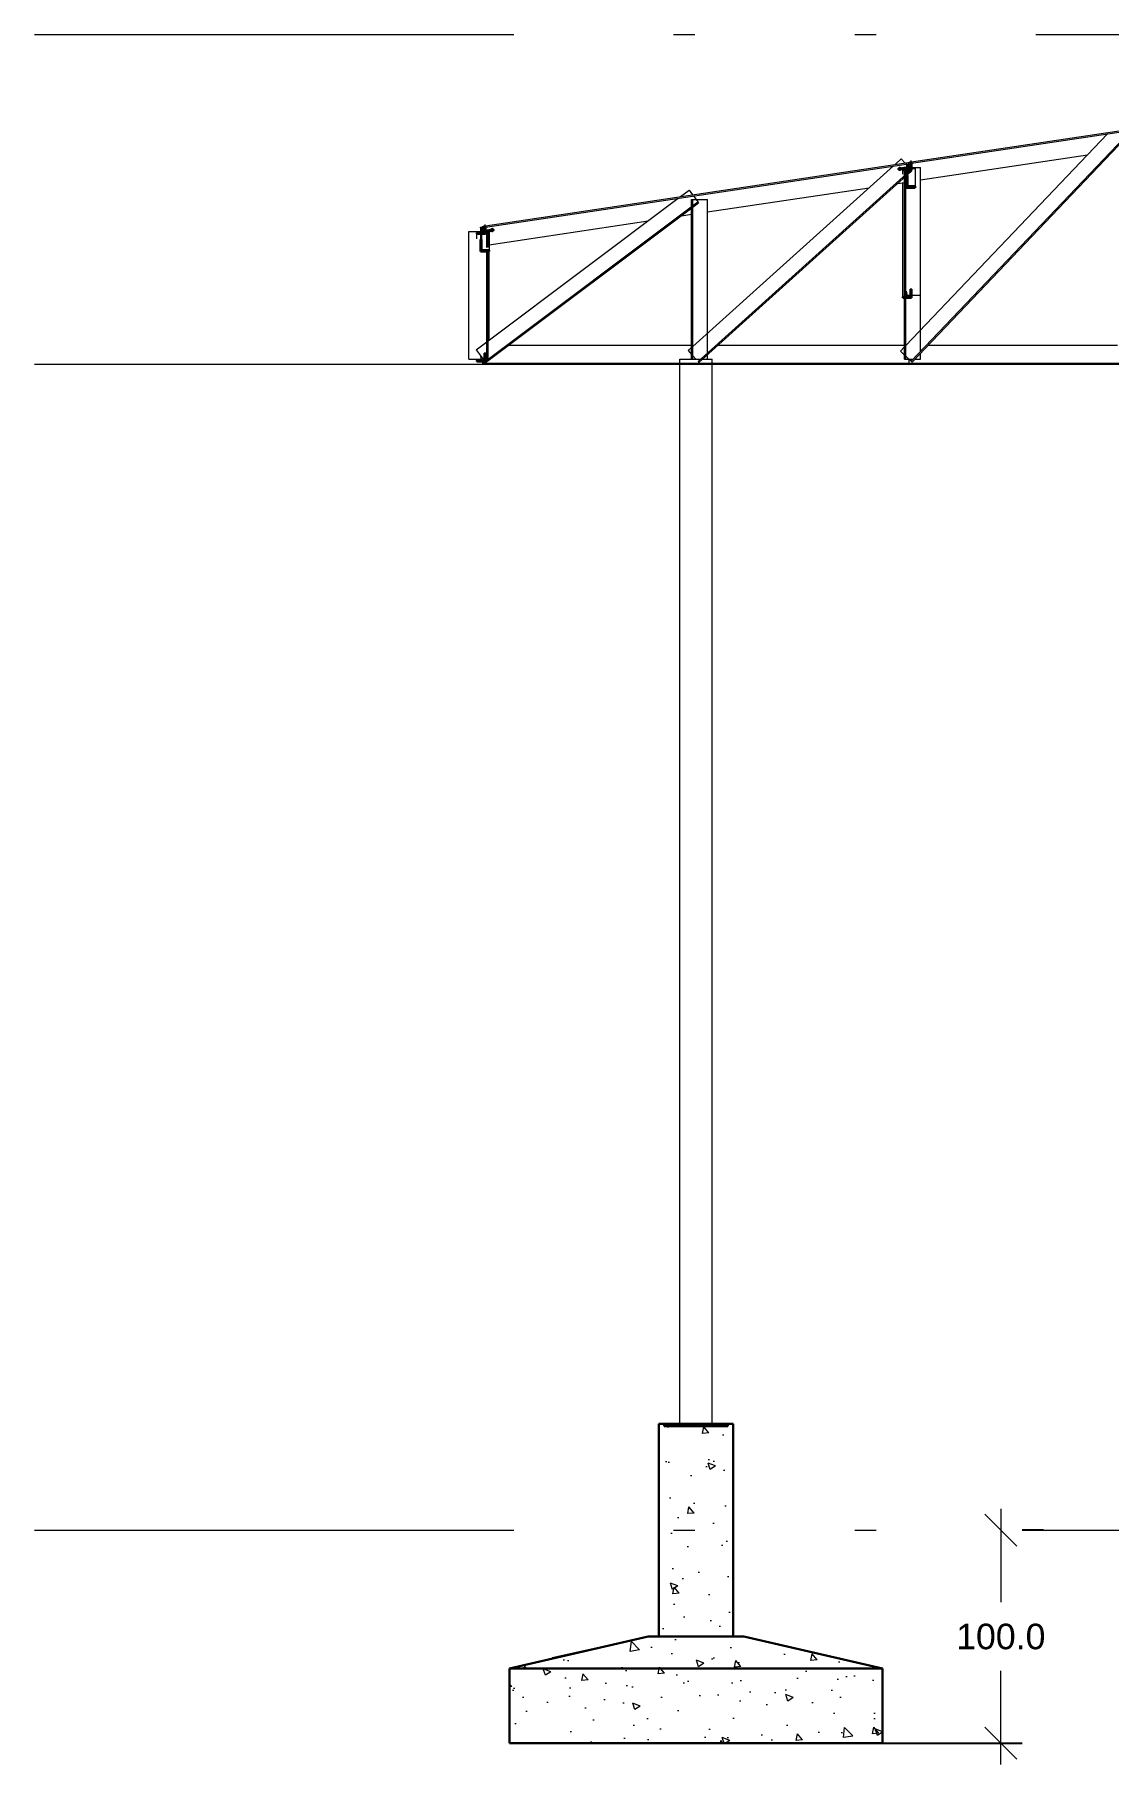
# Model space of a CAD drawing. Header units: inches. Extents: x -37 to 842, y -205 to 94.
# Drawn here: x 48.09 to 53.13, y -150.04 to -141.91 of the extents above; entities that cross this region are included whole.
import ezdxf

# ---------------------------------------------------------------- set-up
doc = ezdxf.new("R2010")
doc.units = ezdxf.units.IN
doc.header["$MEASUREMENT"] = 0
doc.linetypes.add('CYPE_RAYAPUNTOPUNTO', pattern=[0.45, 0.225, -0.075, 0, -0.075, 0, -0.075])
doc.linetypes.add('DASHED', pattern=[0.75, 0.5, -0.25])
for name, color, linetype, lineweight in [('COTA_COTAS', 2, 'Continuous', 0), ('COTA_FORMAS', 11, 'CYPE_RAYAPUNTOPUNTO', 0), ('VISTAS DE CORTES', 7, 'Continuous', 0)]:
    doc.layers.add(name, color=color, linetype=linetype, lineweight=lineweight)
doc.styles.get("Standard").update_dxf_attribs({"font": 'arial.ttf'})
doc.dimstyles.new('UM_50.000000', dxfattribs={"dimtxt": 0.2, "dimasz": 0.15, "dimexe": 0.1, "dimexo": 0.2, "dimgap": 0.1, "dimtad": 1, "dimtih": 1, "dimtoh": 1, "dimdec": 1, "dimlfac": 50, "dimzin": 0, "dimdsep": 46, "dimtxsty": 'Standard', "dimblk": 'OBLIQUE', "dimcen": 0.09, "dimdle": 0.1, "dimclrd": 256, "dimadec": 1, "dimazin": 2, "dimtfac": 1, "dimtdec": 1, "dimtofl": 0, "dimtmove": 0, "dimatfit": 3, "dimfxl": 1, "dimtolj": 1, "dimlwd": -1, "dimarcsym": 0})
pattern_1 = [(50, (-164.16544, -5.02273), (0.3586301, -0.03137607), [0.0375, -0.4125]), (355, (-164.16544, -5.02273), (-0.0693757, 0.3760961), [0.03, -0.33]), (100.45144, (-164.13555, -5.02534), (0.2892544, 0.34472), [0.0318701, -0.35057106]), (46.1842, (-164.16544, -4.92273), (0.5336207, -0.0827596), [0.05625, -0.61875]), (96.63564, (-164.12097, -4.9296), (0.467331, 0.4870593), [0.0478052, -0.5258569]), (351.18416, (-164.16544, -4.9227), (0.467331, 0.4870593), [0.045, -0.495]), (21, (-164.11544, -4.94773), (0.2984535, -0.20130945), [0.0375, -0.4125]), (326, (-164.11544, -4.94773), (0.1216577, 0.362575), [0.03, -0.33]), (71.45144, (-164.09057, -4.9645), (0.4201112, 0.1612656), [0.0318701, -0.35057106]), (37.5, (-164.16544, -5.02273), (0.00607993, 0.16644693), [0, -0.326, 0, -0.335, 0, -0.33125]), (7.5, (-164.16544, -5.02273), (0.13153477, 0.19720586), [0, -0.191, 0, -0.3185, 0, -0.12625]), (327.5, (-164.27694, -5.02273), (0.26691122, -0.01127744), [0, -0.125, 0, -0.39, 0, -0.5175]), (317.5, (-164.32694, -5.02273), (0.2915931, 0.0500525), [0, -0.1625, 0, -0.259, 0, -0.3675])]

# ---------------------------------------------------------------- blocks, each defined once
blk = doc.blocks.new('A$Cc457056f')
at = {"linetype": 'Continuous', "extrusion": (0, 0, -1)}
h = blk.add_hatch(dxfattribs=at)
h.set_pattern_fill('AR-CONC', color=8, scale=0.05, style=0)
h.set_pattern_definition(pattern_1)
h.paths.add_polyline_path([(-3.6783, -1.6494), (-3.6783, -1.6444), (-3.7133, -1.6444), (-3.7133, -1.6094), (-3.7183, -1.6094), (-3.7183, -1.6494)])
h = blk.add_hatch(dxfattribs=at)
h.set_pattern_fill('AR-CONC', color=8, scale=0.05, style=0)
h.set_pattern_definition(pattern_1)
h.paths.add_polyline_path([(-3.6577, -1.6452), (-3.6576, -1.6445), (-3.6577, -1.6439), (-3.6578, -1.6433), (-3.658, -1.6427), (-3.6583, -1.6421), (-3.6587, -1.6416), (-3.6592, -1.6411), (-3.6597, -1.6406), (-3.6603, -1.6402), (-3.6609, -1.6399), (-3.6616, -1.6396), (-3.6623, -1.6395), (-3.663, -1.6394), (-3.6637, -1.6393), (-3.6644, -1.6394), (-3.6651, -1.6395), (-3.6658, -1.6397), (-3.6664, -1.64), (-3.667, -1.6404), (-3.6675, -1.6408), (-3.668, -1.6412), (-3.6684, -1.6418), (-3.6687, -1.6423), (-3.6689, -1.6429), (-3.669, -1.6435), (-3.6691, -1.6441), (-3.669, -1.6448), (-3.6689, -1.6454), (-3.6687, -1.646), (-3.6684, -1.6466), (-3.668, -1.6471), (-3.6675, -1.6476), (-3.667, -1.6481), (-3.6664, -1.6485), (-3.6658, -1.6488), (-3.6651, -1.649), (-3.6644, -1.6492), (-3.6637, -1.6493), (-3.663, -1.6494), (-3.6623, -1.6493), (-3.6616, -1.6492), (-3.6609, -1.649), (-3.6603, -1.6487), (-3.6597, -1.6483), (-3.6592, -1.6479), (-3.6587, -1.6475), (-3.6583, -1.6469), (-3.658, -1.6464), (-3.6578, -1.6458)])
h = blk.add_hatch(dxfattribs=at)
h.set_pattern_fill('AR-CONC', color=8, scale=0.05, style=0)
h.set_pattern_definition(pattern_1)
h.paths.add_polyline_path([(-3.7351, -1.7252), (-3.7351, -1.7323), (-3.6951, -1.7323), (-3.6951, -1.6756), (-3.7001, -1.6756), (-3.7001, -1.7252)])
h = blk.add_hatch(dxfattribs=at)
h.set_pattern_fill('AR-CONC', color=8, scale=0.05, style=0)
h.set_pattern_definition(pattern_1)
h.paths.add_polyline_path([(-1.6783, -1.9494), (-1.6783, -1.9444), (-1.7133, -1.9444), (-1.7133, -1.9094), (-1.7183, -1.9094), (-1.7183, -1.9494)])
h = blk.add_hatch(dxfattribs=at)
h.set_pattern_fill('AR-CONC', color=8, scale=0.05, style=0)
h.set_pattern_definition(pattern_1)
h.paths.add_polyline_path([(-1.7558, -1.9311), (-1.7557, -1.9318), (-1.7556, -1.9324), (-1.7554, -1.933), (-1.7551, -1.9336), (-1.7547, -1.9341), (-1.7542, -1.9346), (-1.7537, -1.9351), (-1.7531, -1.9355), (-1.7525, -1.9358), (-1.7518, -1.936), (-1.7511, -1.9362), (-1.7504, -1.9363), (-1.7497, -1.9364), (-1.749, -1.9363), (-1.7483, -1.9362), (-1.7476, -1.936), (-1.747, -1.9357), (-1.7464, -1.9353), (-1.7459, -1.9349), (-1.7454, -1.9345), (-1.745, -1.9339), (-1.7447, -1.9334), (-1.7445, -1.9328), (-1.7444, -1.9322), (-1.7443, -1.9315), (-1.7444, -1.9309), (-1.7445, -1.9303), (-1.7447, -1.9297), (-1.745, -1.9291), (-1.7454, -1.9286), (-1.7459, -1.9281), (-1.7464, -1.9276), (-1.747, -1.9272), (-1.7476, -1.9269), (-1.7483, -1.9266), (-1.749, -1.9265), (-1.7497, -1.9263), (-1.7504, -1.9263), (-1.7511, -1.9264), (-1.7518, -1.9265), (-1.7525, -1.9267), (-1.7531, -1.927), (-1.7537, -1.9273), (-1.7542, -1.9278), (-1.7547, -1.9282), (-1.7551, -1.9287), (-1.7554, -1.9293), (-1.7556, -1.9299), (-1.7557, -1.9305)])
h = blk.add_hatch(dxfattribs=at)
h.set_pattern_fill('AR-CONC', color=8, scale=0.05, style=0)
h.set_pattern_definition(pattern_1)
h.paths.add_polyline_path([(-1.7351, -2.0252), (-1.7351, -2.0323), (-1.6951, -2.0323), (-1.6951, -1.9756), (-1.7001, -1.9756), (-1.7001, -2.0252)])
h = blk.add_hatch(dxfattribs=at)
h.set_pattern_fill('AR-CONC', color=8, scale=0.05, style=0)
h.set_pattern_definition(pattern_1)
h.paths.add_polyline_path([(-3.6783, -2.2494), (-3.6783, -2.2444), (-3.7133, -2.2444), (-3.7133, -2.2094), (-3.7183, -2.2094), (-3.7183, -2.2494)])
h = blk.add_hatch(dxfattribs=at)
h.set_pattern_fill('AR-CONC', color=8, scale=0.05, style=0)
h.set_pattern_definition(pattern_1)
h.paths.add_polyline_path([(-1.6783, -2.5494), (-1.6783, -2.5444), (-1.7133, -2.5444), (-1.7133, -2.5094), (-1.7183, -2.5094), (-1.7183, -2.5494)])
h = blk.add_hatch(dxfattribs=at)
h.set_pattern_fill('AR-CONC', color=8, scale=0.05, style=0)
h.set_pattern_definition(pattern_1)
h.paths.add_polyline_path([(-2.5317, -8.5378), (-2.5317, -7.5378), (-2.8817, -7.5378), (-2.8817, -8.5378)])
h = blk.add_hatch(dxfattribs=at)
h.set_pattern_fill('AR-CONC', color=8, scale=0.05, style=0)
h.set_pattern_definition(pattern_1)
h.paths.add_polyline_path([(-2.5567, -7.5488), (-2.5567, -7.5378), (-2.8567, -7.5378), (-2.8567, -7.5488)])
h = blk.add_hatch(dxfattribs=at)
h.set_pattern_fill('AR-CONC', color=8, scale=0.05, style=0)
h.set_pattern_definition(pattern_1)
h.paths.add_polyline_path([(-1.8317, -8.6878), (-2.4817, -8.5378), (-2.9317, -8.5378), (-3.5817, -8.6878)])
h = blk.add_hatch(dxfattribs=at)
h.set_pattern_fill('AR-CONC', color=8, scale=0.05, style=0)
h.set_pattern_definition(pattern_1)
h.paths.add_polyline_path([(-1.8317, -9.0378), (-1.8317, -8.6878), (-3.5817, -8.6878), (-3.5817, -9.0378)])
at = {"linetype": 'Continuous', "extrusion": (0, 1, 0)}
for p, q in [((3.7183, -1.6116), (5.7031, -1.3139)), ((3.7183, -1.6177), (5.704, -1.3198)), ((3.6922, -2.474), (4.6393, -1.4795)), ((3.7172, -2.5478), (4.7172, -1.4978)), ((3.7216, -2.552), (4.7216, -1.502)), ((1.7183, -1.9116), (3.7031, -1.6139)), ((1.7183, -1.9177), (3.704, -1.6198)), ((3.6416, -1.6231), (3.6703, -1.5973)), ((3.6703, -1.5973), (3.6873, -1.6163)), ((3.6921, -1.6216), (3.6951, -1.6249)), ((3.6951, -1.6212), (3.6951, -1.6444)), ((3.7001, -1.6204), (3.7001, -1.6444)), ((3.7031, -1.6139), (3.7133, -1.6124)), ((3.7031, -1.6139), (3.704, -1.6198)), ((3.704, -1.6198), (3.7133, -1.6184)), ((3.704, -1.6198), (3.706, -1.6329)), ((3.7183, -1.6094), (3.7133, -1.6094)), ((3.7133, -1.6094), (3.7133, -1.6444)), ((3.7183, -1.6494), (3.7183, -1.6094)), ((3.7612, -1.6962), (4.545, -1.5786)), ((2.6922, -2.4776), (3.6335, -1.6304)), ((2.7164, -2.5486), (3.6951, -1.6678)), ((2.7204, -2.5531), (3.6951, -1.6759)), ((3.6577, -1.6439), (3.6576, -1.6445)), ((3.6576, -1.6445), (3.6577, -1.6452)), ((3.6578, -1.6433), (3.6577, -1.6439)), ((3.6577, -1.6452), (3.6578, -1.6458)), ((3.658, -1.6427), (3.6578, -1.6433)), ((3.6578, -1.6458), (3.658, -1.6464)), ((3.6583, -1.6421), (3.658, -1.6427)), ((3.658, -1.6464), (3.6583, -1.6469)), ((3.6587, -1.6416), (3.6583, -1.6421)), ((3.6583, -1.6469), (3.6587, -1.6475)), ((3.6592, -1.6411), (3.6587, -1.6416)), ((3.6587, -1.6475), (3.6592, -1.6479)), ((3.6597, -1.6406), (3.6592, -1.6411)), ((3.6592, -1.6479), (3.6597, -1.6483)), ((3.6603, -1.6402), (3.6597, -1.6406)), ((3.6597, -1.6483), (3.6603, -1.6487)), ((3.6609, -1.6399), (3.6603, -1.6402)), ((3.6603, -1.6487), (3.6609, -1.649)), ((3.6616, -1.6396), (3.6609, -1.6399)), ((3.6609, -1.649), (3.6616, -1.6492)), ((3.6623, -1.6395), (3.6616, -1.6396)), ((3.6616, -1.6492), (3.6623, -1.6493)), ((3.6623, -1.6395), (3.6951, -1.6345)), ((3.663, -1.6394), (3.6623, -1.6395)), ((3.6623, -1.6493), (3.663, -1.6494)), ((3.663, -1.6394), (3.6951, -1.6345)), ((3.6637, -1.6393), (3.663, -1.6394)), ((3.663, -1.6494), (3.6637, -1.6493)), ((3.6637, -1.6393), (3.6951, -1.6346)), ((3.6644, -1.6394), (3.6637, -1.6393)), ((3.6637, -1.6493), (3.6644, -1.6492)), ((3.6644, -1.6394), (3.6951, -1.6348)), ((3.6651, -1.6395), (3.6644, -1.6394)), ((3.6644, -1.6492), (3.6783, -1.6471)), ((3.6644, -1.6492), (3.6651, -1.649)), ((3.6651, -1.6395), (3.6951, -1.635)), ((3.6658, -1.6397), (3.6651, -1.6395)), ((3.6651, -1.649), (3.6783, -1.6471)), ((3.6651, -1.649), (3.6658, -1.6488)), ((3.6658, -1.6397), (3.6951, -1.6353)), ((3.6664, -1.64), (3.6658, -1.6397)), ((3.6658, -1.6488), (3.6783, -1.6469)), ((3.6658, -1.6488), (3.6664, -1.6485)), ((3.6664, -1.64), (3.6951, -1.6357)), ((3.667, -1.6404), (3.6664, -1.64)), ((3.6664, -1.6485), (3.6783, -1.6467)), ((3.6664, -1.6485), (3.667, -1.6481)), ((3.667, -1.6404), (3.6951, -1.6361)), ((3.6675, -1.6408), (3.667, -1.6404)), ((3.667, -1.6481), (3.6783, -1.6464)), ((3.667, -1.6481), (3.6675, -1.6476)), ((3.6675, -1.6408), (3.6862, -1.638)), ((3.668, -1.6412), (3.6675, -1.6408)), ((3.6675, -1.6476), (3.6783, -1.646)), ((3.6675, -1.6476), (3.668, -1.6471)), ((3.668, -1.6412), (3.6862, -1.6385)), ((3.6684, -1.6418), (3.668, -1.6412)), ((3.668, -1.6471), (3.6783, -1.6456)), ((3.668, -1.6471), (3.6684, -1.6466)), ((3.6684, -1.6418), (3.6862, -1.6391)), ((3.6687, -1.6423), (3.6684, -1.6418)), ((3.6684, -1.6466), (3.6783, -1.6451)), ((3.6684, -1.6466), (3.6687, -1.646)), ((3.6687, -1.6423), (3.6862, -1.6397)), ((3.6689, -1.6429), (3.6687, -1.6423)), ((3.6687, -1.646), (3.6783, -1.6446)), ((3.6687, -1.646), (3.6689, -1.6454)), ((3.6689, -1.6429), (3.6862, -1.6403)), ((3.6689, -1.6454), (3.6862, -1.6428)), ((3.669, -1.6435), (3.6689, -1.6429)), ((3.6689, -1.6454), (3.669, -1.6448)), ((3.669, -1.6435), (3.6862, -1.6409)), ((3.669, -1.6448), (3.6862, -1.6422)), ((3.6691, -1.6441), (3.669, -1.6435)), ((3.669, -1.6448), (3.6691, -1.6441)), ((3.6691, -1.6441), (3.6862, -1.6416)), ((3.6783, -1.6444), (3.6783, -1.6494)), ((3.7133, -1.6444), (3.6783, -1.6444)), ((3.6783, -1.6494), (3.7183, -1.6494)), ((3.6783, -1.6688), (3.6783, -1.6494)), ((3.6791, -1.6444), (3.6862, -1.6434)), ((3.6827, -1.6444), (3.6862, -1.6439)), ((3.6859, -1.6444), (3.6862, -1.6444)), ((3.6862, -1.6378), (3.6922, -1.6378)), ((3.6862, -1.6444), (3.6862, -1.6378)), ((3.6862, -2.2378), (3.6862, -1.6494)), ((3.6871, -1.6378), (3.6951, -1.6366)), ((3.6906, -1.6378), (3.6951, -1.6372)), ((3.6922, -1.6382), (3.6951, -1.6377)), ((3.6922, -1.6444), (3.6922, -1.6378)), ((3.6922, -1.6388), (3.6951, -1.6383)), ((3.6922, -1.6394), (3.6951, -1.639)), ((3.6922, -1.64), (3.6951, -1.6396)), ((3.6922, -1.6407), (3.6951, -1.6402)), ((3.6922, -1.6413), (3.6951, -1.6409)), ((3.6922, -1.6419), (3.6951, -1.6415)), ((3.6922, -1.6425), (3.6951, -1.642)), ((3.6922, -1.643), (3.6951, -1.6426)), ((3.6922, -1.6435), (3.6951, -1.6431)), ((3.6922, -1.6439), (3.6951, -1.6435)), ((3.6922, -1.6443), (3.6951, -1.6439)), ((3.6922, -2.2378), (3.6922, -1.6494)), ((3.6933, -1.6444), (3.6951, -1.6442)), ((3.6948, -1.6444), (3.6951, -1.6444)), ((3.6951, -1.6494), (3.6951, -1.6756)), ((3.7001, -1.6756), (3.6951, -1.6756)), ((3.6951, -1.6756), (3.6951, -1.7323)), ((3.7001, -1.6305), (3.7027, -1.6334)), ((3.7001, -1.634), (3.7074, -1.6329)), ((3.7001, -1.6339), (3.7068, -1.6329)), ((3.7001, -1.6338), (3.7063, -1.6329)), ((3.7001, -1.6338), (3.7056, -1.633)), ((3.7001, -1.6343), (3.7079, -1.6331)), ((3.7001, -1.6346), (3.7084, -1.6333)), ((3.7001, -1.6349), (3.7089, -1.6336)), ((3.7001, -1.6354), (3.7094, -1.634)), ((3.7001, -1.6359), (3.7098, -1.6344)), ((3.7001, -1.6364), (3.7101, -1.6349)), ((3.7001, -1.637), (3.7105, -1.6354)), ((3.7001, -1.6376), (3.7107, -1.636)), ((3.7001, -1.6382), (3.7109, -1.6366)), ((3.7001, -1.6389), (3.711, -1.6372)), ((3.7001, -1.6395), (3.7111, -1.6378)), ((3.7001, -1.6401), (3.7111, -1.6385)), ((3.7001, -1.6407), (3.711, -1.6391)), ((3.7001, -1.6413), (3.7108, -1.6397)), ((3.7001, -1.6418), (3.7106, -1.6402)), ((3.7001, -1.6423), (3.7104, -1.6408)), ((3.7001, -1.6427), (3.71, -1.6413)), ((3.7001, -1.6431), (3.7096, -1.6417)), ((3.7001, -1.6434), (3.7092, -1.6421)), ((3.7001, -1.6436), (3.7064, -1.6427)), ((3.7001, -1.6438), (3.7056, -1.643)), ((3.7001, -1.6439), (3.7048, -1.6432)), ((3.7001, -1.6633), (3.7155, -1.6494)), ((3.7001, -1.6494), (3.7001, -1.6756)), ((3.7001, -1.6714), (3.7204, -1.6531)), ((3.7001, -1.7252), (3.7001, -1.6756)), ((3.706, -1.6329), (3.7057, -1.6329)), ((3.706, -1.6329), (3.7063, -1.6329)), ((3.7063, -1.6329), (3.7068, -1.6329)), ((3.7068, -1.6329), (3.7074, -1.6329)), ((3.7069, -1.6425), (3.7133, -1.6425)), ((3.7074, -1.6329), (3.7079, -1.6331)), ((3.7078, -1.6425), (3.7087, -1.6424)), ((3.7079, -1.6331), (3.7084, -1.6333)), ((3.7084, -1.6333), (3.7089, -1.6336)), ((3.7087, -1.6424), (3.7084, -1.6425)), ((3.7092, -1.6421), (3.7087, -1.6424)), ((3.7089, -1.6336), (3.7094, -1.634)), ((3.7096, -1.6417), (3.7092, -1.6421)), ((3.7094, -1.634), (3.7098, -1.6344)), ((3.71, -1.6413), (3.7096, -1.6417)), ((3.7098, -1.6344), (3.7101, -1.6349)), ((3.7099, -1.6414), (3.7109, -1.6425)), ((3.7104, -1.6408), (3.71, -1.6413)), ((3.7101, -1.6349), (3.7105, -1.6354)), ((3.7106, -1.6402), (3.7104, -1.6408)), ((3.7105, -1.6354), (3.7107, -1.636)), ((3.7108, -1.6397), (3.7106, -1.6402)), ((3.7107, -1.636), (3.7109, -1.6366)), ((3.711, -1.6391), (3.7108, -1.6397)), ((3.7109, -1.6366), (3.711, -1.6372)), ((3.711, -1.6372), (3.7111, -1.6378)), ((3.7111, -1.6385), (3.711, -1.6391)), ((3.7111, -1.6378), (3.7111, -1.6385)), ((3.7111, -1.6378), (3.7133, -1.6378)), ((3.7171, -1.6494), (3.7204, -1.6531)), ((3.7183, -1.6378), (3.7612, -1.6378)), ((3.7183, -1.6425), (3.7351, -1.6425)), ((3.7183, -1.6507), (3.7183, -1.6494)), ((3.7351, -1.6425), (3.7351, -1.7252)), ((3.7612, -2.2378), (3.7612, -1.6378)), ((1.7309, -2.4516), (2.6238, -1.7819)), ((2.634, -1.7743), (2.674, -1.7442)), ((2.674, -1.7442), (2.6902, -1.7658)), ((2.6943, -1.7713), (2.7154, -1.7994)), ((2.7612, -1.8462), (3.5202, -1.7323)), ((3.6548, -1.7122), (3.6862, -1.7074)), ((3.6783, -2.2444), (3.6783, -1.7086)), ((3.6951, -1.7323), (3.7351, -1.7323)), ((3.7351, -1.7252), (3.7001, -1.7252)), ((3.7351, -1.7323), (3.7351, -1.7252)), ((1.719, -2.5542), (2.719, -1.8042)), ((1.7309, -2.5378), (2.7154, -1.7994)), ((2.6385, -1.8646), (2.6862, -1.8574)), ((2.6862, -1.7878), (2.6922, -1.7878)), ((2.6862, -2.5378), (2.6862, -1.7878)), ((2.6922, -1.7878), (2.7612, -1.7878)), ((2.6922, -2.5378), (2.6922, -1.7878)), ((2.7154, -1.7994), (2.719, -1.8042)), ((2.7612, -2.5083), (2.7612, -1.7878)), ((1.6409, -1.9378), (1.6951, -1.9378)), ((1.6409, -2.5378), (1.6409, -1.9378)), ((1.6783, -1.9425), (1.6783, -1.9444)), ((1.6783, -1.9425), (1.6951, -1.9425)), ((1.6783, -1.9444), (1.6783, -1.9494)), ((1.7133, -1.9444), (1.6783, -1.9444)), ((1.6783, -1.9725), (1.6783, -1.9494)), ((1.6783, -1.9494), (1.7183, -1.9494)), ((1.6951, -1.9178), (1.7001, -1.9178)), ((1.6951, -1.9178), (1.6951, -1.9444)), ((1.6951, -1.9494), (1.6951, -1.9756)), ((1.7001, -1.9178), (1.7001, -1.9444)), ((1.7001, -1.9378), (1.7023, -1.9378)), ((1.7001, -1.9425), (1.7133, -1.9425)), ((1.7001, -1.9494), (1.7001, -1.9756)), ((1.7023, -1.9378), (1.7133, -1.9362)), ((1.7024, -1.9372), (1.7023, -1.9378)), ((1.7023, -1.9378), (1.7024, -1.9385)), ((1.7024, -1.9366), (1.7133, -1.935)), ((1.7024, -1.9372), (1.7133, -1.9356)), ((1.7026, -1.936), (1.7024, -1.9366)), ((1.7024, -1.9366), (1.7024, -1.9372)), ((1.7024, -1.9385), (1.7133, -1.9368)), ((1.7024, -1.9385), (1.7025, -1.9391)), ((1.7025, -1.9391), (1.7133, -1.9375)), ((1.7025, -1.9391), (1.7027, -1.9397)), ((1.7026, -1.936), (1.7133, -1.9344)), ((1.7028, -1.9354), (1.7026, -1.936)), ((1.7027, -1.9397), (1.7133, -1.9381)), ((1.7027, -1.9397), (1.703, -1.9402)), ((1.7028, -1.9354), (1.7133, -1.9339)), ((1.7031, -1.9349), (1.7028, -1.9354)), ((1.703, -1.9402), (1.7133, -1.9387)), ((1.703, -1.9402), (1.7033, -1.9408)), ((1.7031, -1.9139), (1.7133, -1.9124)), ((1.7031, -1.9139), (1.704, -1.9198)), ((1.7031, -1.9349), (1.7133, -1.9334)), ((1.7034, -1.9344), (1.7031, -1.9349)), ((1.7033, -1.9408), (1.7133, -1.9393)), ((1.7033, -1.9408), (1.7036, -1.9413)), ((1.7034, -1.9344), (1.7133, -1.9329)), ((1.7038, -1.934), (1.7034, -1.9344)), ((1.7036, -1.9413), (1.7133, -1.9398)), ((1.7036, -1.9413), (1.7041, -1.9417)), ((1.7038, -1.934), (1.7133, -1.9326)), ((1.7042, -1.9336), (1.7038, -1.934)), ((1.704, -1.9198), (1.7133, -1.9184)), ((1.704, -1.9198), (1.706, -1.9329)), ((1.7041, -1.9417), (1.7133, -1.9403)), ((1.7041, -1.9417), (1.7045, -1.9421)), ((1.7042, -1.9336), (1.7133, -1.9323)), ((1.7047, -1.9333), (1.7042, -1.9336)), ((1.7045, -1.9421), (1.7133, -1.9407)), ((1.7045, -1.9421), (1.705, -1.9424)), ((1.7047, -1.9243), (1.7051, -1.9273)), ((1.7047, -1.9333), (1.7133, -1.932)), ((1.7052, -1.9331), (1.7047, -1.9333)), ((1.705, -1.9424), (1.7133, -1.9411)), ((1.705, -1.9424), (1.7053, -1.9425)), ((1.7051, -1.9273), (1.706, -1.9329)), ((1.7051, -1.9273), (1.7051, -1.9273)), ((1.7052, -1.9331), (1.7133, -1.9319)), ((1.7057, -1.9329), (1.7052, -1.9331)), ((1.7057, -1.9329), (1.7133, -1.9318)), ((1.7061, -1.9425), (1.7133, -1.9414)), ((1.7077, -1.9425), (1.7133, -1.9417)), ((1.7088, -1.9425), (1.7133, -1.9418)), ((1.7093, -1.9425), (1.7133, -1.9419)), ((1.7093, -1.9425), (1.7133, -1.9419)), ((1.7183, -1.9094), (1.7133, -1.9094)), ((1.7133, -1.9094), (1.7133, -1.9444)), ((1.7183, -1.9494), (1.7183, -1.9094)), ((1.7183, -1.9311), (1.749, -1.9265)), ((1.7183, -1.9311), (1.7483, -1.9266)), ((1.7183, -1.9313), (1.7476, -1.9269)), ((1.7183, -1.9315), (1.747, -1.9272)), ((1.7183, -1.9318), (1.7464, -1.9276)), ((1.7183, -1.9322), (1.7459, -1.9281)), ((1.7183, -1.9326), (1.7454, -1.9286)), ((1.7183, -1.9331), (1.745, -1.9291)), ((1.7183, -1.9336), (1.7447, -1.9297)), ((1.7183, -1.9342), (1.7445, -1.9303)), ((1.7183, -1.9348), (1.7444, -1.9309)), ((1.7183, -1.9354), (1.7443, -1.9315)), ((1.7183, -1.9361), (1.7444, -1.9322)), ((1.7183, -1.9367), (1.7445, -1.9328)), ((1.7183, -1.9373), (1.7447, -1.9334)), ((1.7183, -1.9379), (1.745, -1.9339)), ((1.7183, -1.9385), (1.7454, -1.9345)), ((1.7183, -1.9391), (1.7249, -1.9381)), ((1.7183, -1.9395), (1.7249, -1.9386)), ((1.7183, -1.94), (1.7249, -1.939)), ((1.7183, -1.9404), (1.7249, -1.9394)), ((1.7183, -1.9407), (1.7249, -1.9397)), ((1.7183, -1.9409), (1.7249, -1.9399)), ((1.7183, -1.9411), (1.7249, -1.9401)), ((1.7183, -1.9411), (1.7249, -1.9402)), ((1.7183, -1.9411), (1.7249, -1.9402)), ((1.7183, -1.9425), (1.7249, -1.9425)), ((1.7183, -1.9507), (1.7183, -1.9494)), ((1.7249, -1.9378), (1.7309, -1.9378)), ((1.7249, -2.0132), (1.7249, -1.9378)), ((1.7264, -1.9378), (1.7459, -1.9349)), ((1.7297, -1.9378), (1.7464, -1.9353)), ((1.7309, -1.9381), (1.747, -1.9357)), ((1.7309, -1.9385), (1.7476, -1.936)), ((1.7309, -1.9393), (1.7511, -1.9362)), ((1.7309, -1.9388), (1.7483, -1.9362)), ((1.7309, -1.9393), (1.7504, -1.9363)), ((1.7309, -1.939), (1.749, -1.9363)), ((1.7309, -1.9392), (1.7497, -1.9364)), ((1.7309, -2.0132), (1.7309, -1.9378)), ((1.7309, -1.9425), (1.7351, -1.9425)), ((1.7351, -2.0001), (2.4823, -1.888)), ((1.7351, -1.9425), (1.7351, -2.0252)), ((1.7444, -1.9309), (1.7443, -1.9315)), ((1.7443, -1.9315), (1.7444, -1.9322)), ((1.7445, -1.9303), (1.7444, -1.9309)), ((1.7444, -1.9322), (1.7445, -1.9328)), ((1.7447, -1.9297), (1.7445, -1.9303)), ((1.7445, -1.9328), (1.7447, -1.9334)), ((1.745, -1.9291), (1.7447, -1.9297)), ((1.7447, -1.9334), (1.745, -1.9339)), ((1.7454, -1.9286), (1.745, -1.9291)), ((1.745, -1.9339), (1.7454, -1.9345)), ((1.7459, -1.9281), (1.7454, -1.9286)), ((1.7454, -1.9345), (1.7459, -1.9349)), ((1.7464, -1.9276), (1.7459, -1.9281)), ((1.7459, -1.9349), (1.7464, -1.9353)), ((1.747, -1.9272), (1.7464, -1.9276)), ((1.7464, -1.9353), (1.747, -1.9357)), ((1.7476, -1.9269), (1.747, -1.9272)), ((1.747, -1.9357), (1.7476, -1.936)), ((1.7483, -1.9266), (1.7476, -1.9269)), ((1.7476, -1.936), (1.7483, -1.9362)), ((1.749, -1.9265), (1.7483, -1.9266)), ((1.7483, -1.9362), (1.749, -1.9363)), ((1.7497, -1.9263), (1.749, -1.9265)), ((1.749, -1.9363), (1.7497, -1.9364)), ((1.7504, -1.9263), (1.7497, -1.9263)), ((1.7497, -1.9364), (1.7504, -1.9363)), ((1.7511, -1.9264), (1.7504, -1.9263)), ((1.7504, -1.9363), (1.7511, -1.9362)), ((1.7518, -1.9265), (1.7511, -1.9264)), ((1.7511, -1.9362), (1.7518, -1.936)), ((1.7525, -1.9267), (1.7518, -1.9265)), ((1.7518, -1.936), (1.7525, -1.9358)), ((1.7531, -1.927), (1.7525, -1.9267)), ((1.7525, -1.9358), (1.7531, -1.9355)), ((1.7537, -1.9273), (1.7531, -1.927)), ((1.7531, -1.9355), (1.7537, -1.9351)), ((1.7542, -1.9278), (1.7537, -1.9273)), ((1.7537, -1.9351), (1.7542, -1.9346)), ((1.7547, -1.9282), (1.7542, -1.9278)), ((1.7542, -1.9346), (1.7547, -1.9341)), ((1.7551, -1.9287), (1.7547, -1.9282)), ((1.7547, -1.9341), (1.7551, -1.9336)), ((1.7554, -1.9293), (1.7551, -1.9287)), ((1.7551, -1.9336), (1.7554, -1.933)), ((1.7556, -1.9299), (1.7554, -1.9293)), ((1.7554, -1.933), (1.7556, -1.9324)), ((1.7557, -1.9305), (1.7556, -1.9299)), ((1.7556, -1.9324), (1.7557, -1.9318)), ((1.7558, -1.9311), (1.7557, -1.9305)), ((1.7557, -1.9318), (1.7558, -1.9311)), ((1.7001, -1.9756), (1.6951, -1.9756)), ((1.6951, -1.9756), (1.6951, -2.0323)), ((1.7001, -2.0252), (1.7001, -1.9756)), ((1.7351, -2.0252), (1.7001, -2.0252)), ((1.7351, -2.0323), (1.7351, -2.0252)), ((1.6951, -2.0323), (1.7351, -2.0323)), ((1.7249, -2.5378), (1.7249, -2.0323)), ((1.7309, -2.5378), (1.7309, -2.0323)), ((1.7351, -2.4484), (1.7351, -2.0323)), ((3.6783, -2.2444), (3.6783, -2.2494)), ((3.7133, -2.2444), (3.6783, -2.2444)), ((3.6783, -2.2494), (3.7183, -2.2494)), ((3.6862, -2.2378), (3.6922, -2.2378)), ((3.6862, -2.2444), (3.6862, -2.2378)), ((3.6862, -2.5378), (3.6862, -2.2494)), ((3.6922, -2.2378), (3.7133, -2.2378)), ((3.6922, -2.2444), (3.6922, -2.2378)), ((3.6922, -2.5378), (3.6922, -2.2494)), ((3.7183, -2.2094), (3.7133, -2.2094)), ((3.7133, -2.2094), (3.7133, -2.2444)), ((3.7183, -2.2494), (3.7183, -2.2094)), ((3.7183, -2.2378), (3.7612, -2.2378)), ((3.7612, -2.5016), (3.7612, -2.2378)), ((1.674, -2.4942), (1.7249, -2.4561)), ((1.674, -2.4942), (1.7117, -2.5444)), ((1.7183, -2.5094), (1.7133, -2.5094)), ((1.7133, -2.5094), (1.7133, -2.5444)), ((1.7183, -2.5494), (1.7183, -2.5094)), ((1.8286, -2.472), (2.6862, -2.472)), ((2.6703, -2.4973), (2.6862, -2.483)), ((2.6703, -2.4973), (2.6862, -2.5151)), ((2.7612, -2.5378), (2.7612, -2.5164)), ((2.8105, -2.472), (3.6862, -2.472)), ((3.6672, -2.5002), (3.6862, -2.4803)), ((3.6672, -2.5002), (3.6862, -2.5183)), ((3.7612, -2.5378), (3.7612, -2.5103)), ((3.7977, -2.472), (4.6862, -2.472)), ((1.6409, -2.5378), (1.7067, -2.5378)), ((1.6783, -2.5444), (1.6783, -2.5378)), ((1.6783, -2.5444), (1.6783, -2.5494)), ((1.7133, -2.5444), (1.6783, -2.5444)), ((1.6783, -2.5494), (1.7183, -2.5494)), ((1.7067, -2.5444), (1.7067, -2.5378)), ((1.7067, -2.556), (1.7067, -2.5494)), ((1.7067, -2.562), (1.7067, -2.556)), ((1.7067, -2.556), (2.7067, -2.556)), ((1.7067, -2.562), (2.7067, -2.562)), ((1.7154, -2.5494), (1.719, -2.5542)), ((1.7183, -2.5473), (1.7309, -2.5378)), ((1.7249, -2.5378), (1.7309, -2.5378)), ((2.6305, -2.5378), (2.6862, -2.5378)), ((2.6305, -2.556), (2.6305, -2.5378)), ((2.6305, -7.5378), (2.6305, -2.562)), ((2.6862, -2.5378), (2.6922, -2.5378)), ((2.6922, -2.5217), (2.7067, -2.5378)), ((2.6922, -2.5378), (2.7284, -2.5378)), ((2.7067, -2.562), (2.7067, -2.556)), ((2.7067, -2.556), (3.7067, -2.556)), ((2.7067, -2.562), (3.7067, -2.562)), ((2.7164, -2.5486), (2.7204, -2.5531)), ((2.7374, -2.5378), (2.7829, -2.5378)), ((2.7829, -2.556), (2.7829, -2.5378)), ((2.7829, -7.5378), (2.7829, -2.562)), ((3.6862, -2.5378), (3.6922, -2.5378)), ((3.6922, -2.524), (3.7172, -2.5478)), ((3.6922, -2.5378), (3.7267, -2.5378)), ((3.7067, -2.556), (3.7067, -2.5378)), ((3.7067, -2.562), (3.7067, -2.556)), ((3.7067, -2.556), (4.7067, -2.556)), ((3.7067, -2.562), (4.7067, -2.562)), ((3.7172, -2.5478), (3.7216, -2.552)), ((3.735, -2.5378), (3.7612, -2.5378)), ((2.5317, -7.5378), (2.5317, -8.5378)), ((2.8817, -7.5378), (2.5317, -7.5378)), ((2.5567, -7.5378), (2.5567, -7.5488)), ((2.8567, -7.5378), (2.5567, -7.5378)), ((2.5567, -7.5488), (2.8567, -7.5488)), ((2.8567, -7.5488), (2.8567, -7.5378)), ((2.8817, -8.5378), (2.8817, -7.5378)), ((2.4817, -8.5378), (1.8317, -8.6878)), ((2.4817, -8.5378), (2.0317, -8.6378)), ((2.9317, -8.5378), (2.4817, -8.5378)), ((2.5317, -8.5378), (2.8817, -8.5378)), ((3.5817, -8.6878), (2.9317, -8.5378)), ((2.9317, -8.5378), (3.3817, -8.6378)), ((1.8317, -8.6878), (3.5817, -8.6878)), ((1.8317, -8.6878), (1.8317, -9.0378)), ((2.0317, -8.6378), (2.0484, -8.6378)), ((2.0317, -8.6417), (2.0317, -8.6378)), ((3.365, -8.6378), (3.3817, -8.6378)), ((3.3817, -8.6417), (3.3817, -8.6378)), ((3.5817, -9.0378), (3.5817, -8.6878)), ((1.8317, -9.0378), (3.5817, -9.0378))]:
    blk.add_line(p, q, dxfattribs=at)
at = {"color": 1, "linetype": 'DASHED', "extrusion": (0, 1, 0)}
for p, q in [((3.7001, -1.6425), (3.6951, -1.6178)), ((3.7183, -1.6178), (3.7133, -1.6425)), ((3.7183, -1.6197), (3.7133, -1.6421)), ((3.6951, -1.646), (3.7001, -1.6425)), ((3.7133, -1.6421), (3.7183, -1.6453)), ((3.7133, -1.6425), (3.7183, -1.646)), ((1.7001, -1.9425), (1.6951, -1.9178)), ((1.6951, -1.946), (1.7001, -1.9425)), ((1.7183, -1.9178), (1.7133, -1.9425)), ((1.7183, -1.9197), (1.7133, -1.9421)), ((1.7133, -1.9421), (1.7183, -1.9453)), ((1.7133, -1.9425), (1.7183, -1.946)), ((3.7001, -2.2425), (3.6951, -2.2178)), ((3.6951, -2.246), (3.7001, -2.2425)), ((3.7133, -2.2178), (3.7183, -2.246)), ((3.7133, -2.2197), (3.7183, -2.2453)), ((3.7133, -2.2421), (3.7183, -2.2453)), ((3.7133, -2.2425), (3.7183, -2.246)), ((1.7001, -2.5425), (1.6951, -2.5178)), ((1.7133, -2.5178), (1.7183, -2.546)), ((1.6951, -2.546), (1.7001, -2.5425)), ((1.7133, -2.5197), (1.7183, -2.5453)), ((1.7133, -2.5421), (1.7183, -2.5453)), ((1.7133, -2.5425), (1.7183, -2.546))]:
    blk.add_line(p, q, dxfattribs=at)
at = {"color": 5, "linetype": 'Continuous', "lineweight": 30, "extrusion": (0, 0, -1)}
for p, q in [((3.7133, -1.6094), (3.7133, -1.6444)), ((3.7183, -1.6094), (3.7133, -1.6094)), ((3.7183, -1.6494), (3.7183, -1.6094)), ((3.6577, -1.6439), (3.6576, -1.6445)), ((3.6576, -1.6445), (3.6577, -1.6452)), ((3.6578, -1.6433), (3.6577, -1.6439)), ((3.6577, -1.6452), (3.6578, -1.6458)), ((3.658, -1.6427), (3.6578, -1.6433)), ((3.6578, -1.6458), (3.658, -1.6464)), ((3.6583, -1.6421), (3.658, -1.6427)), ((3.658, -1.6464), (3.6583, -1.6469)), ((3.6587, -1.6416), (3.6583, -1.6421)), ((3.6583, -1.6469), (3.6587, -1.6475)), ((3.6592, -1.6411), (3.6587, -1.6416)), ((3.6587, -1.6475), (3.6592, -1.6479)), ((3.6597, -1.6406), (3.6592, -1.6411)), ((3.6592, -1.6479), (3.6597, -1.6483)), ((3.6603, -1.6402), (3.6597, -1.6406)), ((3.6597, -1.6483), (3.6603, -1.6487)), ((3.6609, -1.6399), (3.6603, -1.6402)), ((3.6603, -1.6487), (3.6609, -1.649)), ((3.6616, -1.6396), (3.6609, -1.6399)), ((3.6609, -1.649), (3.6616, -1.6492)), ((3.6623, -1.6395), (3.6616, -1.6396)), ((3.6616, -1.6492), (3.6623, -1.6493)), ((3.663, -1.6394), (3.6623, -1.6395)), ((3.6623, -1.6493), (3.663, -1.6494)), ((3.6637, -1.6393), (3.663, -1.6394)), ((3.663, -1.6494), (3.6637, -1.6493)), ((3.6644, -1.6394), (3.6637, -1.6393)), ((3.6637, -1.6493), (3.6644, -1.6492)), ((3.6651, -1.6395), (3.6644, -1.6394)), ((3.6644, -1.6492), (3.6651, -1.649)), ((3.6658, -1.6397), (3.6651, -1.6395)), ((3.6651, -1.649), (3.6658, -1.6488)), ((3.6664, -1.64), (3.6658, -1.6397)), ((3.6658, -1.6488), (3.6664, -1.6485)), ((3.667, -1.6404), (3.6664, -1.64)), ((3.6664, -1.6485), (3.667, -1.6481)), ((3.6675, -1.6408), (3.667, -1.6404)), ((3.667, -1.6481), (3.6675, -1.6476)), ((3.668, -1.6412), (3.6675, -1.6408)), ((3.6675, -1.6476), (3.668, -1.6471)), ((3.6684, -1.6418), (3.668, -1.6412)), ((3.668, -1.6471), (3.6684, -1.6466)), ((3.6687, -1.6423), (3.6684, -1.6418)), ((3.6684, -1.6466), (3.6687, -1.646)), ((3.6689, -1.6429), (3.6687, -1.6423)), ((3.6687, -1.646), (3.6689, -1.6454)), ((3.669, -1.6435), (3.6689, -1.6429)), ((3.6689, -1.6454), (3.669, -1.6448)), ((3.6691, -1.6441), (3.669, -1.6435)), ((3.669, -1.6448), (3.6691, -1.6441)), ((3.6783, -1.6444), (3.6783, -1.6494)), ((3.7133, -1.6444), (3.6783, -1.6444)), ((3.6783, -1.6494), (3.7183, -1.6494)), ((3.6951, -1.6756), (3.6951, -1.7323)), ((3.7001, -1.6756), (3.6951, -1.6756)), ((3.7001, -1.7252), (3.7001, -1.6756)), ((3.6951, -1.7323), (3.7351, -1.7323)), ((3.7351, -1.7252), (3.7001, -1.7252)), ((3.7351, -1.7323), (3.7351, -1.7252)), ((1.6783, -1.9444), (1.6783, -1.9494)), ((1.7133, -1.9444), (1.6783, -1.9444)), ((1.6783, -1.9494), (1.7183, -1.9494)), ((1.7133, -1.9094), (1.7133, -1.9444)), ((1.7183, -1.9094), (1.7133, -1.9094)), ((1.7183, -1.9494), (1.7183, -1.9094)), ((1.7444, -1.9309), (1.7443, -1.9315)), ((1.7443, -1.9315), (1.7444, -1.9322)), ((1.7445, -1.9303), (1.7444, -1.9309)), ((1.7444, -1.9322), (1.7445, -1.9328)), ((1.7447, -1.9297), (1.7445, -1.9303)), ((1.7445, -1.9328), (1.7447, -1.9334)), ((1.745, -1.9291), (1.7447, -1.9297)), ((1.7447, -1.9334), (1.745, -1.9339)), ((1.7454, -1.9286), (1.745, -1.9291)), ((1.745, -1.9339), (1.7454, -1.9345)), ((1.7459, -1.9281), (1.7454, -1.9286)), ((1.7454, -1.9345), (1.7459, -1.9349)), ((1.7464, -1.9276), (1.7459, -1.9281)), ((1.7459, -1.9349), (1.7464, -1.9353)), ((1.747, -1.9272), (1.7464, -1.9276)), ((1.7464, -1.9353), (1.747, -1.9357)), ((1.7476, -1.9269), (1.747, -1.9272)), ((1.747, -1.9357), (1.7476, -1.936)), ((1.7483, -1.9266), (1.7476, -1.9269)), ((1.7476, -1.936), (1.7483, -1.9362)), ((1.749, -1.9265), (1.7483, -1.9266)), ((1.7483, -1.9362), (1.749, -1.9363)), ((1.7497, -1.9263), (1.749, -1.9265)), ((1.749, -1.9363), (1.7497, -1.9364)), ((1.7504, -1.9263), (1.7497, -1.9263)), ((1.7497, -1.9364), (1.7504, -1.9363)), ((1.7511, -1.9264), (1.7504, -1.9263)), ((1.7504, -1.9363), (1.7511, -1.9362)), ((1.7518, -1.9265), (1.7511, -1.9264)), ((1.7511, -1.9362), (1.7518, -1.936)), ((1.7525, -1.9267), (1.7518, -1.9265)), ((1.7518, -1.936), (1.7525, -1.9358)), ((1.7531, -1.927), (1.7525, -1.9267)), ((1.7525, -1.9358), (1.7531, -1.9355)), ((1.7537, -1.9273), (1.7531, -1.927)), ((1.7531, -1.9355), (1.7537, -1.9351)), ((1.7542, -1.9278), (1.7537, -1.9273)), ((1.7537, -1.9351), (1.7542, -1.9346)), ((1.7547, -1.9282), (1.7542, -1.9278)), ((1.7542, -1.9346), (1.7547, -1.9341)), ((1.7551, -1.9287), (1.7547, -1.9282)), ((1.7547, -1.9341), (1.7551, -1.9336)), ((1.7554, -1.9293), (1.7551, -1.9287)), ((1.7551, -1.9336), (1.7554, -1.933)), ((1.7556, -1.9299), (1.7554, -1.9293)), ((1.7554, -1.933), (1.7556, -1.9324)), ((1.7557, -1.9305), (1.7556, -1.9299)), ((1.7556, -1.9324), (1.7557, -1.9318)), ((1.7558, -1.9311), (1.7557, -1.9305)), ((1.7557, -1.9318), (1.7558, -1.9311)), ((1.6951, -1.9756), (1.6951, -2.0323)), ((1.7001, -1.9756), (1.6951, -1.9756)), ((1.7001, -2.0252), (1.7001, -1.9756)), ((1.7351, -2.0252), (1.7001, -2.0252)), ((1.7351, -2.0323), (1.7351, -2.0252)), ((1.6951, -2.0323), (1.7351, -2.0323)), ((3.6783, -2.2444), (3.6783, -2.2494)), ((3.7133, -2.2444), (3.6783, -2.2444)), ((3.6783, -2.2494), (3.7183, -2.2494)), ((3.7133, -2.2094), (3.7133, -2.2444)), ((3.7183, -2.2094), (3.7133, -2.2094)), ((3.7183, -2.2494), (3.7183, -2.2094)), ((1.7133, -2.5094), (1.7133, -2.5444)), ((1.7183, -2.5094), (1.7133, -2.5094)), ((1.7183, -2.5494), (1.7183, -2.5094)), ((1.6783, -2.5444), (1.6783, -2.5494)), ((1.7133, -2.5444), (1.6783, -2.5444)), ((1.6783, -2.5494), (1.7183, -2.5494)), ((2.5317, -7.5378), (2.5317, -8.5378)), ((2.8817, -7.5378), (2.5317, -7.5378)), ((2.5567, -7.5378), (2.5567, -7.5488)), ((2.8567, -7.5378), (2.5567, -7.5378)), ((2.5567, -7.5488), (2.8567, -7.5488)), ((2.8567, -7.5488), (2.8567, -7.5378)), ((2.8817, -8.5378), (2.8817, -7.5378)), ((2.4817, -8.5378), (1.8317, -8.6878)), ((2.9317, -8.5378), (2.4817, -8.5378)), ((2.5317, -8.5378), (2.8817, -8.5378)), ((3.5817, -8.6878), (2.9317, -8.5378)), ((1.8317, -8.6878), (3.5817, -8.6878)), ((1.8317, -8.6878), (1.8317, -9.0378)), ((3.5817, -9.0378), (3.5817, -8.6878)), ((1.8317, -9.0378), (3.5817, -9.0378))]:
    blk.add_line(p, q, dxfattribs=at)
blk = doc.blocks.new('_OBLIQUE')
at = {"color": 0, "linetype": 'ByBlock', "lineweight": -2}
blk.add_line((-0.5, -0.5), (0.5, 0.5), dxfattribs=at)
blk = doc.blocks.new('*D123')
at = {"layer": 'COTA_COTAS', "transparency": 16777216}
for p, q in [((52.6267, -148.8369), (52.6267, -149.2756)), ((52.6267, -150.0369), (52.6267, -149.5982))]:
    blk.add_line(p, q, dxfattribs=at)
at = {"layer": 'COTA_COTAS', "color": 0, "lineweight": -2, "transparency": 16777216}
for p, q in [((52.8267, -148.9369), (52.7267, -148.9369)), ((51.897, -149.9369), (52.7267, -149.9369))]:
    blk.add_line(p, q, dxfattribs=at)
at = {"layer": 'Defpoints', "color": 0, "transparency": 16777216}
for p in [(52.6267, -148.9369), (52.6267, -148.9369), (51.697, -149.9369)]:
    blk.add_point(p, dxfattribs=at)
at = {"layer": 'COTA_COTAS', "transparency": 16777216, "xscale": 0.15, "yscale": 0.15, "zscale": 0.15}
for p, rotation in [((52.6267, -148.9369), 90), ((52.6267, -149.9369), 270)]:
    blk.add_blockref('_OBLIQUE', p, dxfattribs=dict(at, rotation=rotation))
at = {"layer": 'COTA_COTAS', "color": 0, "transparency": 16777216, "insert": (52.6267, -149.4369), "char_height": 0.12, "attachment_point": 5}
blk.add_mtext('\\A1;100.0', dxfattribs=at)

msp = doc.modelspace()

# ---------------------------------------------------------------- linework, layer by layer
at = {"layer": 'COTA_FORMAS', "ltscale": 10}
for p, q in [((48.091, -141.9124), (63.8884, -141.9124)), ((48.091, -143.4611), (63.8884, -143.4611)), ((48.091, -148.9369), (63.8884, -148.9369))]:
    msp.add_line(p, q, dxfattribs=at)

# ---------------------------------------------------------------- block references
at = {"layer": 'VISTAS DE CORTES'}
msp.add_blockref('A$Cc457056f', (48.4891, -140.8991), dxfattribs=at)

# ---------------------------------------------------------------- dimensions: what is measured, and where the dimension line sits
at = {"layer": 'COTA_COTAS'}
dim = msp.add_linear_dim(base=(52.6267, -148.9369), p1=(51.697, -149.9369), p2=(52.6267, -148.9369), angle=90, dimstyle='UM_50.000000', override={"dimtxt": 0.12, "dimtad": 0, "dimlfac": 100}, dxfattribs=at)
dim.commit()
dim.dimension.update_dxf_attribs({"geometry": '*D123', "text_midpoint": (52.6267, -149.4369)})

doc.saveas('drawing.dxf')
